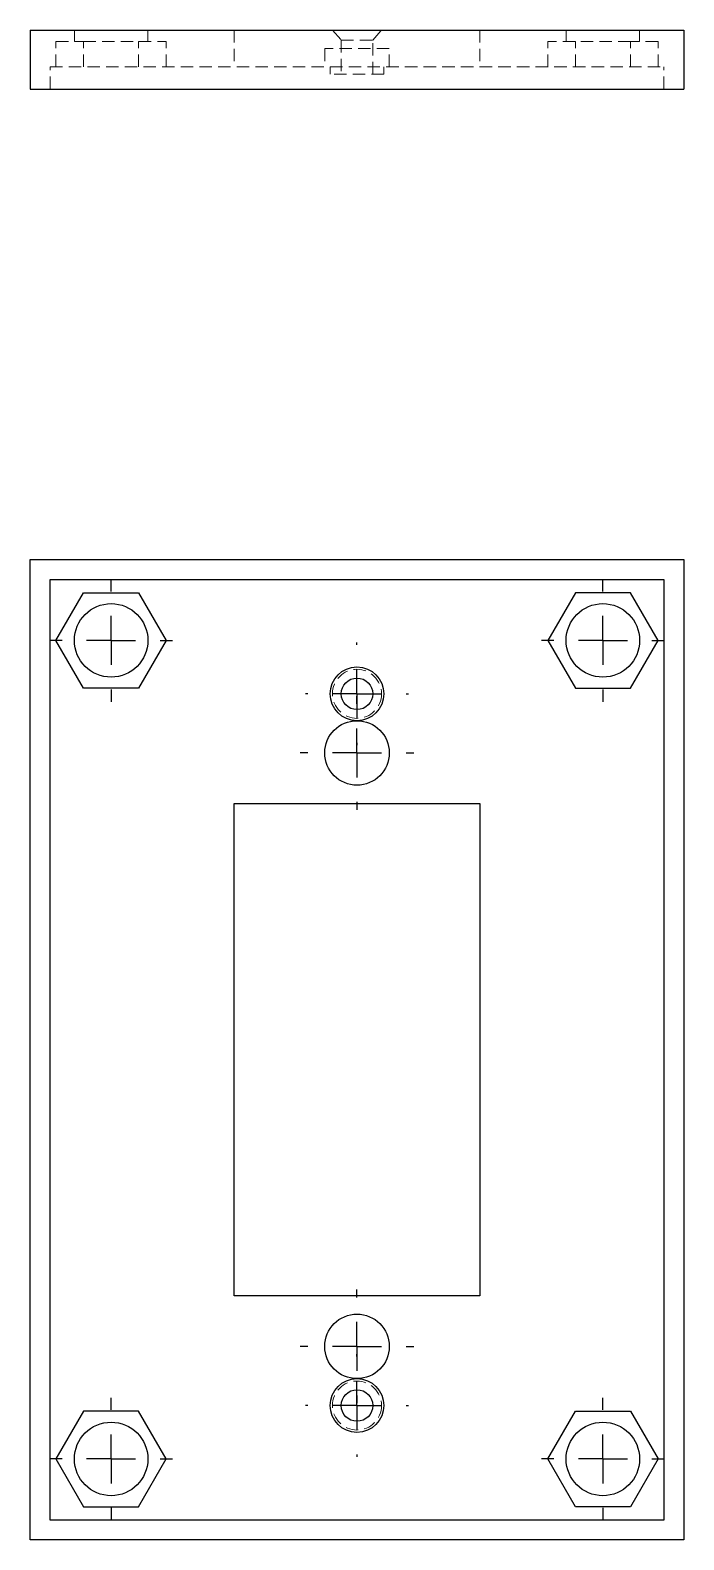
# Model space of a CAD drawing. Header units: millimetres. Extents: x 50 to 226, y 7 to 161.
# Drawn here: x 49.7 to 116.3, y 7 to 161 of the extents above.
import ezdxf

# ---------------------------------------------------------------- set-up
doc = ezdxf.new("R2010")
doc.units = ezdxf.units.MM
doc.linetypes.add('HIDDEN', pattern=[1.905, 1.27, -0.635])
doc.layers.add('10', color=7, linetype='Continuous')

# ---------------------------------------------------------------- blocks, each defined once
blk = doc.blocks.new('SW_CENTERMARKSYMBOL_0')
at = {"layer": '10', "color": 0}
for p, q in [((0, 5), (0, 5.24)), ((0, 0), (0, 2.5)), ((-5, 0), (-5.24, 0)), ((0, 0), (-2.5, 0)), ((0, 0), (0, -2.5)), ((0, 0), (2.5, 0)), ((5, 0), (5.24, 0)), ((0, -5), (0, -5.24))]:
    blk.add_line(p, q, dxfattribs=at)
blk = doc.blocks.new('SW_CENTERMARKSYMBOL_1')
at = {"layer": '10', "color": 0}
for p, q in [((0, 5), (0, 5.79)), ((0, 0), (0, 2.5)), ((-5, 0), (-5.79, 0)), ((0, 0), (-2.5, 0)), ((0, 0), (0, -2.5)), ((0, 0), (2.5, 0)), ((5, 0), (5.79, 0)), ((0, -5), (0, -5.79))]:
    blk.add_line(p, q, dxfattribs=at)
blk = doc.blocks.new('SW_CENTERMARKSYMBOL_2')
at = {"layer": '10', "color": 0}
for p, q in [((0, 5), (0, 5.79)), ((0, 0), (0, 2.5)), ((-5, 0), (-5.79, 0)), ((0, 0), (-2.5, 0)), ((0, 0), (0, -2.5)), ((0, 0), (2.5, 0)), ((5, 0), (5.79, 0)), ((0, -5), (0, -5.79))]:
    blk.add_line(p, q, dxfattribs=at)
blk = doc.blocks.new('SW_CENTERMARKSYMBOL_3')
at = {"layer": '10', "color": 0}
for p, q in [((0, 5), (0, 5.24)), ((0, 0), (0, 2.5)), ((-5, 0), (-5.24, 0)), ((0, 0), (-2.5, 0)), ((0, 0), (0, -2.5)), ((0, 0), (2.5, 0)), ((5, 0), (5.24, 0)), ((0, -5), (0, -5.24))]:
    blk.add_line(p, q, dxfattribs=at)
blk = doc.blocks.new('SW_CENTERMARKSYMBOL_4')
at = {"layer": '10', "color": 0}
for p, q in [((0, 5), (0, 6.25)), ((0, 0), (0, 2.5)), ((-5, 0), (-6.25, 0)), ((0, 0), (-2.5, 0)), ((0, 0), (0, -2.5)), ((0, 0), (2.5, 0)), ((5, 0), (6.25, 0)), ((0, -5), (0, -6.25))]:
    blk.add_line(p, q, dxfattribs=at)
blk = doc.blocks.new('SW_CENTERMARKSYMBOL_5')
at = {"layer": '10', "color": 0}
for p, q in [((0, 5), (0, 6.25)), ((0, 0), (0, 2.5)), ((-5, 0), (-6.25, 0)), ((0, 0), (-2.5, 0)), ((0, 0), (0, -2.5)), ((0, 0), (2.5, 0)), ((5, 0), (6.25, 0)), ((0, -5), (0, -6.25))]:
    blk.add_line(p, q, dxfattribs=at)
blk = doc.blocks.new('SW_CENTERMARKSYMBOL_6')
at = {"layer": '10', "color": 0}
for p, q in [((0, 5), (0, 6.25)), ((0, 0), (0, 2.5)), ((-5, 0), (-6.25, 0)), ((0, 0), (-2.5, 0)), ((0, 0), (0, -2.5)), ((0, 0), (2.5, 0)), ((5, 0), (6.25, 0)), ((0, -5), (0, -6.25))]:
    blk.add_line(p, q, dxfattribs=at)
blk = doc.blocks.new('SW_CENTERMARKSYMBOL_7')
at = {"layer": '10', "color": 0}
for p, q in [((0, 5), (0, 6.25)), ((0, 0), (0, 2.5)), ((-5, 0), (-6.25, 0)), ((0, 0), (-2.5, 0)), ((0, 0), (0, -2.5)), ((0, 0), (2.5, 0)), ((5, 0), (6.25, 0)), ((0, -5), (0, -6.25))]:
    blk.add_line(p, q, dxfattribs=at)

msp = doc.modelspace()

# ---------------------------------------------------------------- linework, layer by layer
at = {"color": 7, "linetype": 'Continuous', "lineweight": 25}
for p, q in [((49.67, 161), (116.33, 161)), ((49.67, 161), (49.67, 155)), ((116.33, 161), (116.33, 155)), ((49.67, 155), (116.33, 155)), ((49.67, 7), (49.67, 107)), ((49.67, 107), (116.33, 107)), ((116.33, 107), (116.33, 7)), ((51.69, 9.02), (51.69, 104.98)), ((51.69, 104.98), (114.31, 104.98)), ((114.31, 104.98), (114.31, 9.02)), ((52.29, 98.75), (55.1, 103.62)), ((55.1, 103.62), (60.73, 103.62)), ((60.73, 103.62), (63.54, 98.75)), ((105.27, 103.62), (102.46, 98.75)), ((110.9, 103.62), (105.27, 103.62)), ((113.71, 98.75), (110.9, 103.62)), ((55.1, 93.88), (52.29, 98.75)), ((63.54, 98.75), (60.73, 93.88)), ((102.46, 98.75), (105.27, 93.88)), ((110.9, 93.88), (113.71, 98.75)), ((60.73, 93.88), (55.1, 93.88)), ((105.27, 93.88), (110.9, 93.88)), ((70.46, 82.1), (95.54, 82.1)), ((70.46, 31.9), (70.46, 82.1)), ((95.54, 82.1), (95.54, 31.9)), ((95.54, 31.9), (70.46, 31.9)), ((55.1, 20.12), (52.29, 15.25)), ((60.73, 20.12), (55.1, 20.12)), ((63.54, 15.25), (60.73, 20.12)), ((102.46, 15.25), (105.27, 20.12)), ((105.27, 20.12), (110.9, 20.12)), ((110.9, 20.12), (113.71, 15.25)), ((52.29, 15.25), (55.1, 10.38)), ((60.73, 10.38), (63.54, 15.25)), ((105.27, 10.38), (102.46, 15.25)), ((113.71, 15.25), (110.9, 10.38)), ((55.1, 10.38), (60.73, 10.38)), ((110.9, 10.38), (105.27, 10.38)), ((114.31, 9.02), (51.69, 9.02)), ((116.33, 7), (49.67, 7))]:
    msp.add_line(p, q, dxfattribs=at)
at = {"color": 7, "linetype": 'HIDDEN', "lineweight": 18}
for p, q in [((54.17, 161), (54.17, 159.84)), ((61.67, 159.84), (61.67, 161)), ((70.46, 161), (70.46, 157.25)), ((80.5, 161), (81.39, 159.98)), ((84.61, 159.98), (85.5, 161)), ((95.54, 161), (95.54, 157.25)), ((104.33, 161), (104.33, 159.84)), ((111.83, 159.84), (111.83, 161)), ((52.29, 159.84), (55.1, 159.84)), ((52.29, 157.25), (52.29, 159.84)), ((55.1, 159.84), (60.73, 159.84)), ((55.1, 157.25), (55.1, 159.84)), ((60.73, 159.84), (63.54, 159.84)), ((60.73, 157.25), (60.73, 159.84)), ((63.54, 157.25), (63.54, 159.84)), ((86.29, 159.12), (79.71, 159.12)), ((79.71, 159.12), (79.71, 157.25)), ((81.39, 159.98), (84.61, 159.98)), ((81.39, 159.98), (81.39, 156.5)), ((84.61, 156.5), (84.61, 159.98)), ((86.29, 157.25), (86.29, 159.12)), ((105.27, 159.84), (102.46, 159.84)), ((102.46, 157.25), (102.46, 159.84)), ((105.27, 157.25), (105.27, 159.84)), ((110.9, 159.84), (105.27, 159.84)), ((110.9, 157.25), (110.9, 159.84)), ((113.71, 159.84), (110.9, 159.84)), ((113.71, 157.25), (113.71, 159.84)), ((51.69, 155), (51.69, 157.25)), ((51.69, 157.25), (114.31, 157.25)), ((80.26, 157.25), (80.26, 156.5)), ((85.74, 156.5), (85.74, 157.25)), ((114.31, 155), (114.31, 157.25)), ((85.74, 156.5), (80.26, 156.5))]:
    msp.add_line(p, q, dxfattribs=at)
at = {"color": 7, "linetype": 'Continuous', "lineweight": 25}
for centre, radius in [((57.92, 98.75), 3.75), ((108.08, 98.75), 3.75), ((83, 93.3), 2.74), ((83, 93.3), 1.61), ((83, 87.27), 3.29), ((83, 26.73), 3.29), ((83, 20.7), 2.74), ((83, 20.7), 1.61), ((57.92, 15.25), 3.75), ((108.08, 15.25), 3.75)]:
    msp.add_circle(centre, radius, dxfattribs=at)
at = {"color": 7, "linetype": 'HIDDEN', "lineweight": 18}
for centre in [(83, 93.3), (83, 20.7)]:
    msp.add_circle(centre, 2.5, dxfattribs=at)

# ---------------------------------------------------------------- block references
at = {"layer": '10'}
for name, p in [('SW_CENTERMARKSYMBOL_5', (57.92, 98.75)), ('SW_CENTERMARKSYMBOL_4', (108.08, 98.75)), ('SW_CENTERMARKSYMBOL_0', (83, 93.3)), ('SW_CENTERMARKSYMBOL_1', (83, 87.27)), ('SW_CENTERMARKSYMBOL_2', (83, 26.73)), ('SW_CENTERMARKSYMBOL_3', (83, 20.7)), ('SW_CENTERMARKSYMBOL_7', (57.92, 15.25)), ('SW_CENTERMARKSYMBOL_6', (108.08, 15.25))]:
    msp.add_blockref(name, p, dxfattribs=at)

doc.saveas('drawing.dxf')
